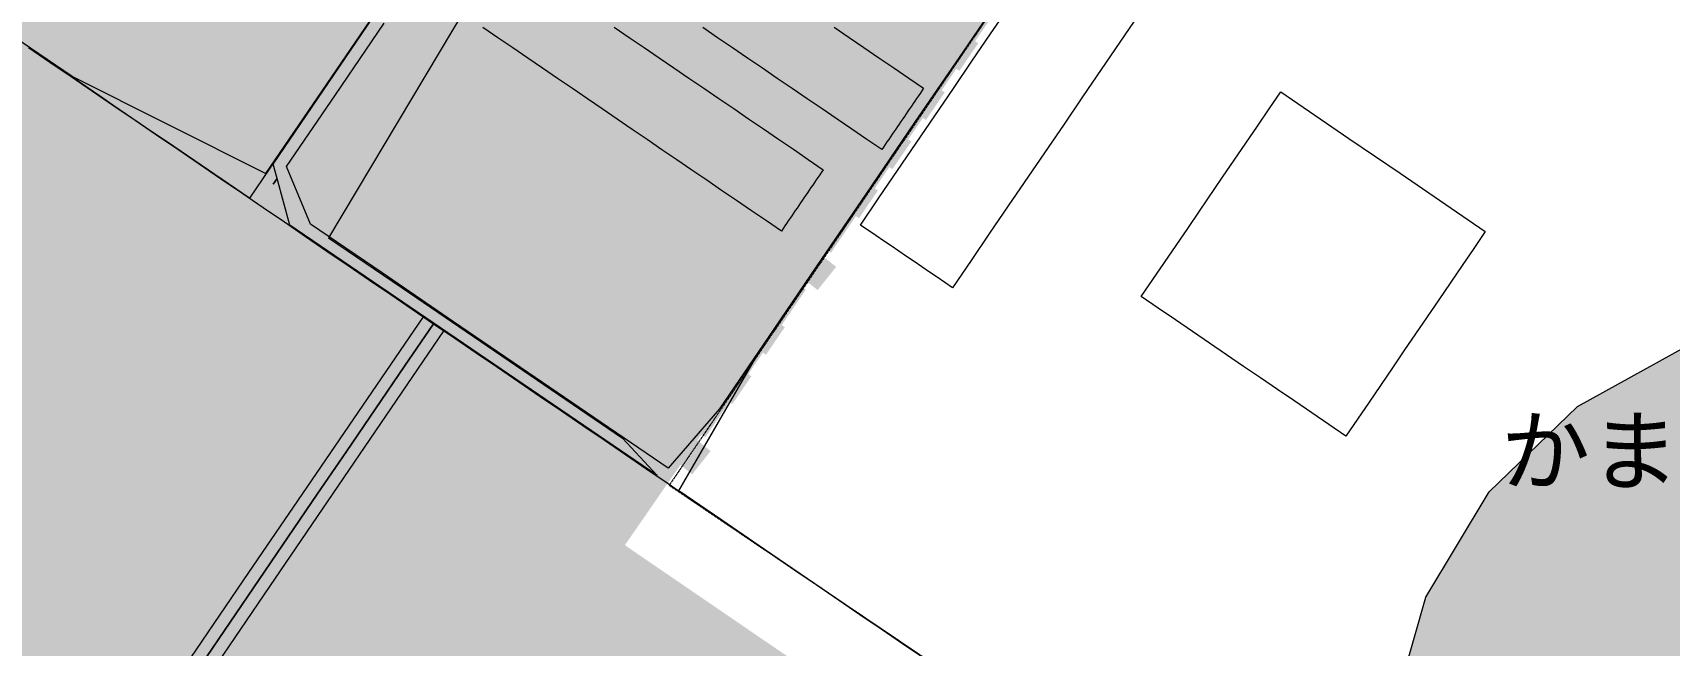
# Model space of a CAD drawing. Header units: millimetres. Extents: x -146962 to 322503, y -183624 to 284367.
# Drawn here: x 69909 to 76518, y 56718 to 59191 of the extents above; entities that cross this region are included whole.
import ezdxf

# ---------------------------------------------------------------- set-up
doc = ezdxf.new("R2010")
doc.units = ezdxf.units.MM
doc.linetypes.add('DASHDOT', pattern=[3.556, 2.54, -0.508, 0, -0.508])
for name, color, linetype, lineweight in [('06_部屋の色', 8, 'Continuous', 0), ('30_敷地・外構', 8, 'Continuous', 9), ('60_部屋名・面積', 7, 'Continuous', 13), ('70_断面の位置', 6, 'DASHDOT', 9)]:
    doc.layers.add(name, color=color, linetype=linetype, lineweight=lineweight)
doc.styles.add('JP', font='NotoSansCJKjp-Regular.otf')

msp = doc.modelspace()

# ---------------------------------------------------------------- hatches: boundary and pattern name
at = {"layer": '06_部屋の色', "true_color": 0xd8d8d4}
msp.add_hatch(color=8, dxfattribs=at).paths.add_polyline_path([(72648.9, 57624.8), (72648.9, 57624.8), (72648.9, 57624.8), (72648.9, 57624.8), (72648.9, 57624.8), (72648.9, 57624.8), (72648.9, 57624.8), (72648.9, 57624.8), (72648.9, 57624.8), (72642.7, 57616.9), (72642.7, 57616.9), (72642.7, 57616.9), (72642.7, 57616.9), (72642.7, 57616.9), (72642.7, 57616.9), (72642.7, 57616.9), (72642.7, 57616.9), (72300.5, 57122.5), (72300.5, 57122.5), (72300.5, 57122.5), (72300.5, 57122.5), (72300.5, 57122.5), (72300.5, 57122.5), (72300.5, 57122.5), (72300.5, 57122.5), (72300.5, 57122.5), (72300.5, 57122.5), (72308.3, 57116.2), (72308.3, 57116.2), (72308.3, 57116.2), (72308.3, 57116.2), (72308.3, 57116.2), (72308.3, 57116.2), (72308.3, 57116.2), (73334.7, 56414.8), (70524.2, 52287), (70524.2, 52287), (70524.2, 52287), (70524.2, 52287), (70524.2, 52287), (70524.2, 52287), (70524.2, 52287), (70524.2, 52287), (70524.2, 52287), (70524.2, 52287), (70518, 52279.2), (70518, 52279.2), (70518, 52279.2), (70518, 52279.2), (70518, 52279.2), (70518, 52279.2), (70518, 52279.2), (73658.4, 50139), (67609.5, 41265.5), (67601.3, 41399.8), (67601.3, 41399.8), (67601.3, 41399.8), (67601.3, 41399.8), (67601.3, 41399.8), (67601.3, 41399.8), (67601.3, 41399.8), (67601.3, 41399.8), (67601.3, 41399.8), (67601.3, 41399.8), (67601.3, 41399.8), (67601.3, 41399.8), (67601.3, 41399.8), (67601.3, 41399.8), (67601.3, 41399.8), (67601.3, 41399.8), (67601.3, 41399.8), (56819, 41402.5), (69831.3, 60492.1), (70000.3, 60383.2), (70000.3, 60383.2), (70000.3, 60383.2), (70000.3, 60383.2), (70000.3, 60383.2), (70000.3, 60383.2), (70000.3, 60383.2), (70000.3, 60383.2), (70000.3, 60383.2), (70000.3, 60383.2), (70000.3, 60383.2), (70000.3, 60383.2), (70000.3, 60383.2), (70000.3, 60383.2), (70000.3, 60383.2), (70000.3, 60383.2), (70000.3, 60383.2), (72330.3, 63794.3), (72369.6, 63699.2), (72369.6, 63699.2), (72369.6, 63699.2), (72369.6, 63699.2), (72446.6, 63522.9), (72446.6, 63522.9), (72446.6, 63522.9), (72446.6, 63522.9), (72503.2, 63401.2), (72503.2, 63401.2), (72503.2, 63401.2), (72503.2, 63401.2), (72594.2, 63226.6), (72594.2, 63226.6), (72594.2, 63226.6), (72594.2, 63226.6), (72657, 63112.7), (72657, 63112.7), (72657, 63112.7), (72657, 63112.7), (72768.4, 62947.5), (72768.4, 62947.5), (72768.4, 62947.5), (72762.1, 62939.7), (72831.1, 62833.7), (72831.1, 62833.7), (72831.1, 62833.7), (72831.1, 62833.7), (72948.7, 62676.3), (72948.7, 62676.3), (72948.7, 62676.3), (72948.7, 62676.3), (73031.8, 62571.9), (73031.8, 62571.9), (73031.8, 62571.9), (73031.8, 62571.9), (73149.3, 62414.5), (73149.3, 62414.5), (73149.3, 62414.5), (73149.3, 62414.5), (73238.6, 62317.9), (73238.6, 62317.9), (73238.6, 62317.9), (73238.6, 62317.9), (73376.5, 62169.9), (73376.5, 62169.9), (73376.5, 62169.9), (73376.5, 62169.9), (73472, 62081.1), (73472, 62081.1), (73472, 62081.1), (73472, 62081.1), (73608.2, 61947.2), (73608.2, 61947.2), (73608.2, 61947.2), (73608.2, 61947.2), (73711.6, 61852.2), (73711.6, 61852.2), (73711.6, 61852.2), (73711.6, 61852.2), (73836.8, 61752.6), (73836.8, 61752.6), (73844.6, 61746.4), (73844.6, 61746.4), (73844.6, 61746.4), (73844.6, 61746.4), (73844.6, 61746.4), (73844.6, 61746.4), (73844.6, 61746.4), (73844.6, 61746.4), (73844.6, 61746.4), (73844.6, 61746.4), (73844.6, 61746.4), (73844.6, 61746.4), (73844.6, 61746.4), (73844.6, 61746.4), (73838.4, 61738.6), (73788.6, 61676), (73782.4, 61668.1), (73782.4, 61668.1), (73782.4, 61668.1), (73782.4, 61668.1), (73782.4, 61668.1), (73782.4, 61668.1), (73782.4, 61668.1), (73782.4, 61668.1), (73782.4, 61668.1), (73782.4, 61668.1), (73782.4, 61668.1), (73782.4, 61668.1), (73782.4, 61668.1), (73782.4, 61668.1), (73790.2, 61661.9), (73790.2, 61661.9), (73790.2, 61661.9), (73790.2, 61661.9), (73790.2, 61661.9), (74849.7, 60857.5)])
at = {"layer": '30_敷地・外構', "true_color": 0xefe9de}
for points in [[(69253.2, 61422.8), (69806.8, 62235.1), (70360.5, 63047.3), (70914.1, 63859.6), (71467.8, 64671.8), (72021.4, 65484.1), (72678.3, 65626.4), (72783.1, 66601.7), (75551.3, 70662.9), (76105, 71475.2), (76658.6, 72287.4), (77256.3, 72866.9), (77575.9, 72220), (77022.3, 71407.7), (76468.7, 70595.5), (75915.1, 69783.2), (74807.9, 68158.7), (74256.4, 67344.9), (73874, 66443.8), (73329.8, 65627.1), (73577.6, 64966.6), (74281, 64322.8), (74170.8, 63495.7), (73617.2, 62683.5), (73063.6, 61871.2), (72509.9, 61058.9), (71956.3, 60246.7), (71402.6, 59434.4), (70849, 58622.2), (70067.5, 59013.6), (69255.2, 59567.3), (68688.2, 58825.5), (67027.3, 56388.8), (66473.7, 55576.5), (65723.4, 55802.5), (65931.4, 56549.3), (66485, 57361.6), (67038.6, 58173.8)], [(74521.5, 63921.4), (74319.2, 63624.6), (74116.9, 63327.8), (73914.6, 63031), (73722.7, 62749.5), (71103.5, 58363.1), (71400.3, 58160.8), (72290.7, 57553.9), (72430.9, 57402.7), (72134.1, 57605), (70947, 58414.2), (70895.5, 58601.6), (70880.3, 58579.3), (70895.4, 58601.9), (70879.5, 58659.9), (71284.1, 59253.4), (71486.4, 59550.2), (71688.7, 59847), (71891, 60143.8), (72295.6, 60737.3), (72497.8, 61034.1), (72700.1, 61330.9), (72902.4, 61627.7), (73104.7, 61924.5), (73307, 62221.2), (73509.3, 62518), (73711.6, 62814.8), (73913.9, 63111.6), (74116.2, 63408.4), (74318.4, 63705.1)], [(73495.1, 62408.5), (73692.1, 62697.5), (73889.1, 62986.5), (74283.1, 63564.6), (74480.1, 63853.6), (74690.8, 63703.1), (74931.7, 63449.9), (75200.7, 63226.6), (75477.5, 63012.8), (76031, 62585), (75834, 62296), (75637, 62007), (75440, 61718), (75243, 61428.9), (75046, 61139.9), (74849, 60850.9), (74652, 60561.9), (74455, 60272.9), (74258, 59983.8), (74061, 59694.8), (73864, 59405.8), (73667, 59116.8), (73470, 58827.8), (73273, 58538.7), (73076, 58249.7), (72879, 57960.7), (72682, 57671.7), (72475.6, 57432.8), (71608.5, 58023.7), (71319.5, 58220.7), (71030.5, 58417.7), (70934.2, 58651.2), (71131.2, 58940.3), (71328.2, 59229.3), (71919.2, 60096.3), (72116.2, 60385.4), (72707.2, 61252.4), (72904.2, 61541.4)]]:
    msp.add_hatch(color=8, dxfattribs=at).paths.add_polyline_path(points)
at = {"layer": '30_敷地・外構', "true_color": 0x8a6a4a}
for points in [[(76031.7, 62586.9), (76033.7, 62585.5), (76035.8, 62584.1), (76037.9, 62582.6), (76039.9, 62581.2), (76042, 62579.8), (76046.1, 62577), (75803.3, 62220.8), (75560.5, 61864.5), (75317.7, 61508.3), (75074.9, 61152), (74346.4, 60083.3), (74103.6, 59727), (73860.8, 59370.8), (73617.9, 59014.6), (73375.1, 58658.3), (73132.3, 58302.1), (73130.2, 58303.5), (73128.2, 58304.9), (73126.1, 58306.3), (73124, 58307.7), (73117.8, 58311.9), (73115.8, 58313.3), (73113.7, 58314.7), (73111.6, 58316.1), (73109.6, 58317.5), (73107.5, 58319), (73350.3, 58675.2), (73593.1, 59031.4), (73836, 59387.7), (74078.8, 59743.9), (74321.6, 60100.2), (74564.4, 60456.4), (74807.3, 60812.7), (75050.1, 61168.9), (75535.7, 61881.4), (75778.5, 62237.7), (76021.4, 62593.9), (76023.4, 62592.5), (76025.5, 62591.1), (76027.6, 62589.7)], [(76031.7, 62586.9), (76033.7, 62585.5), (76035.8, 62584.1), (76037.9, 62582.6), (76039.9, 62581.2), (76042, 62579.8), (76046.1, 62577), (75803.3, 62220.8), (75560.5, 61864.5), (75317.7, 61508.3), (75074.9, 61152), (74346.4, 60083.3), (74103.6, 59727), (73860.8, 59370.8), (73617.9, 59014.6), (73375.1, 58658.3), (73132.3, 58302.1), (73130.2, 58303.5), (73128.2, 58304.9), (73126.1, 58306.3), (73124, 58307.7), (73117.8, 58311.9), (73115.8, 58313.3), (73113.7, 58314.7), (73111.6, 58316.1), (73109.6, 58317.5), (73107.5, 58319), (73350.3, 58675.2), (73593.1, 59031.4), (73836, 59387.7), (74078.8, 59743.9), (74321.6, 60100.2), (74564.4, 60456.4), (74807.3, 60812.7), (75050.1, 61168.9), (75535.7, 61881.4), (75778.5, 62237.7), (76021.4, 62593.9), (76023.4, 62592.5), (76025.5, 62591.1), (76027.6, 62589.7)], [(76031.7, 62586.9), (76033.7, 62585.5), (76035.8, 62584.1), (76037.9, 62582.6), (76039.9, 62581.2), (76042, 62579.8), (76046.1, 62577), (75803.3, 62220.8), (75560.5, 61864.5), (75317.7, 61508.3), (75074.9, 61152), (74346.4, 60083.3), (74103.6, 59727), (73860.8, 59370.8), (73617.9, 59014.6), (73375.1, 58658.3), (73132.3, 58302.1), (73130.2, 58303.5), (73128.2, 58304.9), (73126.1, 58306.3), (73124, 58307.7), (73117.8, 58311.9), (73115.8, 58313.3), (73113.7, 58314.7), (73111.6, 58316.1), (73109.6, 58317.5), (73107.5, 58319), (73350.3, 58675.2), (73593.1, 59031.4), (73836, 59387.7), (74078.8, 59743.9), (74321.6, 60100.2), (74564.4, 60456.4), (74807.3, 60812.7), (75050.1, 61168.9), (75535.7, 61881.4), (75778.5, 62237.7), (76021.4, 62593.9), (76023.4, 62592.5), (76025.5, 62591.1), (76027.6, 62589.7)], [(73672.3, 59167.5), (73671.3, 59168.2), (73670.2, 59168.9), (73669.2, 59169.6), (73688.2, 59197.5), (73694.5, 59206.8), (73707.2, 59225.4), (73713.5, 59234.7), (73745.2, 59281.2), (73746.3, 59280.5), (73747.3, 59279.8), (73748.3, 59279.1), (73749.4, 59278.4), (73751.4, 59277), (73753.5, 59275.6), (73755.6, 59274.2), (73756.6, 59273.5), (73757.6, 59272.7), (73751.3, 59263.5), (73744.9, 59254.2), (73738.6, 59244.9), (73732.3, 59235.6), (73706.9, 59198.4), (73700.6, 59189.1), (73694.3, 59179.8), (73687.9, 59170.5), (73681.6, 59161.2), (73680.6, 59161.9), (73679.5, 59162.6), (73678.5, 59163.3), (73676.4, 59164.7), (73675.4, 59165.4), (73674.4, 59166.1), (73673.3, 59166.8)], [(73642.9, 59042.3), (73640.9, 59043.7), (73639.8, 59044.4), (73638.8, 59045.1), (73645.1, 59054.4), (73651.5, 59063.7), (73657.8, 59073), (73695.8, 59128.8), (73702.2, 59138.1), (73708.5, 59147.4), (73714.8, 59156.7), (73715.9, 59156), (73717.9, 59154.6), (73720, 59153.2), (73722.1, 59151.8), (73724.1, 59150.4), (73726.2, 59148.9), (73727.2, 59148.2), (73701.9, 59111.1), (73695.5, 59101.8), (73689.2, 59092.5), (73682.9, 59083.2), (73676.5, 59073.9), (73651.2, 59036.7), (73649.1, 59038.1), (73648.1, 59038.8), (73647.1, 59039.5), (73645, 59040.9)], [(73537.1, 58969.2), (73535.1, 58970.6), (73534, 58971.3), (73553, 58999.2), (73559.4, 59008.5), (73565.7, 59017.8), (73572, 59027.1), (73578.4, 59036.4), (73610.1, 59082.9), (73611.1, 59082.2), (73613.2, 59080.8), (73614.2, 59080.1), (73615.2, 59079.4), (73616.3, 59078.7), (73617.3, 59078), (73618.3, 59077.2), (73619.3, 59076.5), (73620.4, 59075.8), (73621.4, 59075.1), (73622.4, 59074.4), (73609.8, 59055.8), (73603.4, 59046.5), (73565.4, 58990.8), (73559.1, 58981.5), (73552.7, 58972.2), (73546.4, 58962.9), (73545.4, 58963.6), (73543.3, 58965), (73541.2, 58966.4), (73539.2, 58967.8)], [(73507.7, 58844), (73505.7, 58845.4), (73504.6, 58846.1), (73503.6, 58846.8), (73541.6, 58902.6), (73548, 58911.9), (73579.7, 58958.4), (73580.7, 58957.7), (73582.7, 58956.3), (73584.8, 58954.9), (73586.9, 58953.5), (73587.9, 58952.7), (73588.9, 58952), (73590, 58951.3), (73591, 58950.6), (73592, 58949.9), (73585.7, 58940.6), (73579.4, 58931.3), (73573, 58922), (73566.7, 58912.7), (73547.7, 58884.9), (73541.4, 58875.6), (73535, 58866.3), (73528.7, 58857), (73516, 58838.4), (73513.9, 58839.8), (73511.9, 58841.2), (73510.8, 58841.9), (73509.8, 58842.6), (73508.8, 58843.3)], [(73401.9, 58770.9), (73399.9, 58772.3), (73398.8, 58773), (73411.5, 58791.6), (73417.9, 58800.9), (73443.2, 58838.1), (73449.5, 58847.4), (73455.9, 58856.7), (73462.2, 58866), (73468.5, 58875.3), (73474.9, 58884.6), (73476.9, 58883.2), (73478, 58882.5), (73480, 58881), (73482.1, 58879.6), (73483.1, 58878.9), (73484.2, 58878.2), (73485.2, 58877.5), (73486.2, 58876.8), (73487.3, 58876.1), (73461.9, 58838.9), (73455.6, 58829.6), (73449.3, 58820.3), (73442.9, 58811), (73436.6, 58801.8), (73411.2, 58764.6), (73409.2, 58766), (73407.1, 58767.4), (73405, 58768.8)], [(73371.5, 58646.4), (73369.5, 58647.8), (73368.4, 58648.5), (73374.8, 58657.8), (73381.1, 58667.1), (73393.8, 58685.7), (73400.1, 58695), (73406.5, 58704.3), (73412.8, 58713.6), (73419.1, 58722.9), (73425.5, 58732.2), (73444.5, 58760.1), (73445.5, 58759.4), (73446.5, 58758.7), (73447.6, 58758), (73448.6, 58757.2), (73449.6, 58756.5), (73450.7, 58755.8), (73452.7, 58754.4), (73453.8, 58753.7), (73454.8, 58753), (73455.8, 58752.3), (73456.9, 58751.6), (73380.8, 58640.1), (73378.8, 58641.5), (73377.7, 58642.2), (73376.7, 58642.9), (73375.7, 58643.6), (73373.6, 58645)], [(73267.8, 58571.9), (73266.8, 58572.6), (73265.7, 58573.3), (73264.7, 58574), (73263.7, 58574.7), (73270, 58584), (73276.3, 58593.3), (73282.7, 58602.6), (73289, 58611.9), (73295.4, 58621.2), (73308, 58639.8), (73314.4, 58649.1), (73320.7, 58658.4), (73327, 58667.7), (73333.4, 58677), (73339.7, 58686.3), (73340.7, 58685.5), (73341.8, 58684.8), (73342.8, 58684.1), (73344.9, 58682.7), (73345.9, 58682), (73346.9, 58681.3), (73349, 58679.9), (73350, 58679.2), (73351.1, 58678.5), (73352.1, 58677.8), (73345.8, 58668.5), (73339.4, 58659.2), (73333.1, 58649.9), (73326.8, 58640.6), (73301.4, 58603.4), (73295.1, 58594.1), (73288.7, 58584.8), (73282.4, 58575.5), (73276.1, 58566.3), (73274, 58567.7), (73271.9, 58569.1), (73270.9, 58569.8), (73269.9, 58570.5)], [(73235.3, 58448.8), (73233.3, 58450.2), (73245.9, 58468.8), (73252.3, 58478.1), (73290.3, 58533.9), (73296.6, 58543.2), (73309.3, 58561.8), (73310.3, 58561), (73312.4, 58559.6), (73313.4, 58558.9), (73314.5, 58558.2), (73315.5, 58557.5), (73316.5, 58556.8), (73318.6, 58555.4), (73319.6, 58554.7), (73320.7, 58554), (73321.7, 58553.3), (73277.3, 58488.2), (73271, 58478.9), (73264.7, 58469.6), (73245.7, 58441.8), (73244.6, 58442.5), (73243.6, 58443.2), (73241.5, 58444.6), (73240.5, 58445.3), (73237.4, 58447.4)], [(73130.6, 58375), (73129.5, 58375.7), (73128.5, 58376.4), (73147.5, 58404.3), (73153.8, 58413.6), (73160.2, 58422.9), (73179.2, 58450.8), (73185.5, 58460.1), (73204.5, 58487.9), (73205.6, 58487.2), (73206.6, 58486.5), (73209.7, 58484.4), (73211.8, 58483), (73212.8, 58482.3), (73214.9, 58480.9), (73216.9, 58479.5), (73210.6, 58470.2), (73204.3, 58460.9), (73197.9, 58451.6), (73191.6, 58442.3), (73178.9, 58423.7), (73172.6, 58414.4), (73166.2, 58405.1), (73159.9, 58395.8), (73153.6, 58386.5), (73147.2, 58377.2), (73140.9, 58367.9), (73139.9, 58368.6), (73138.8, 58369.3), (73137.8, 58370.1), (73136.8, 58370.8), (73134.7, 58372.2), (73133.7, 58372.9), (73132.6, 58373.6)]]:
    msp.add_hatch(color=8, dxfattribs=at).paths.add_polyline_path(points)
at = {"layer": '30_敷地・外構'}
for points in [[(73059.5, 58320.3), (73153.4, 58245.6), (73078.7, 58151.7), (72984.8, 58226.4)], [(73008, 58168.5), (73010, 58167.1), (73012.1, 58165.7), (73014.2, 58164.3), (73016.2, 58162.9), (73018.3, 58161.4), (73020.4, 58160), (73022.4, 58158.6), (73024.5, 58157.2), (73028.6, 58154.4), (73030.7, 58153), (72996.9, 58103.4), (72963.1, 58053.9), (72929.4, 58004.3), (72895.6, 57954.8), (72828, 57855.7), (72794.3, 57806.1), (72760.5, 57756.6), (72692.9, 57657.5), (72659.2, 57607.9), (72625.4, 57558.4), (72623.3, 57559.8), (72621.3, 57561.2), (72617.1, 57564), (72615.1, 57565.4), (72610.9, 57568.2), (72608.9, 57569.6), (72606.8, 57571.1), (72604.7, 57572.5), (72602.7, 57573.9), (72600.6, 57575.3), (72634.4, 57624.8), (72668.2, 57674.4), (72701.9, 57723.9), (72735.7, 57773.5), (72769.5, 57823), (72803.3, 57872.6), (72837, 57922.1), (72870.8, 57971.7), (72904.6, 58021.2), (72938.4, 58070.8), (72972.1, 58120.3), (73005.9, 58169.9)], [(73008, 58168.5), (73010, 58167.1), (73012.1, 58165.7), (73014.2, 58164.3), (73016.2, 58162.9), (73018.3, 58161.4), (73020.4, 58160), (73022.4, 58158.6), (73024.5, 58157.2), (73028.6, 58154.4), (73030.7, 58153), (72996.9, 58103.4), (72963.1, 58053.9), (72929.4, 58004.3), (72895.6, 57954.8), (72828, 57855.7), (72794.3, 57806.1), (72760.5, 57756.6), (72692.9, 57657.5), (72659.2, 57607.9), (72625.4, 57558.4), (72623.3, 57559.8), (72621.3, 57561.2), (72617.1, 57564), (72615.1, 57565.4), (72610.9, 57568.2), (72608.9, 57569.6), (72606.8, 57571.1), (72604.7, 57572.5), (72602.7, 57573.9), (72600.6, 57575.3), (72634.4, 57624.8), (72668.2, 57674.4), (72701.9, 57723.9), (72735.7, 57773.5), (72769.5, 57823), (72803.3, 57872.6), (72837, 57922.1), (72870.8, 57971.7), (72904.6, 58021.2), (72938.4, 58070.8), (72972.1, 58120.3), (73005.9, 58169.9)], [(73008, 58168.5), (73010, 58167.1), (73012.1, 58165.7), (73014.2, 58164.3), (73016.2, 58162.9), (73018.3, 58161.4), (73020.4, 58160), (73022.4, 58158.6), (73024.5, 58157.2), (73028.6, 58154.4), (73030.7, 58153), (72996.9, 58103.4), (72963.1, 58053.9), (72929.4, 58004.3), (72895.6, 57954.8), (72828, 57855.7), (72794.3, 57806.1), (72760.5, 57756.6), (72692.9, 57657.5), (72659.2, 57607.9), (72625.4, 57558.4), (72623.3, 57559.8), (72621.3, 57561.2), (72617.1, 57564), (72615.1, 57565.4), (72610.9, 57568.2), (72608.9, 57569.6), (72606.8, 57571.1), (72604.7, 57572.5), (72602.7, 57573.9), (72600.6, 57575.3), (72634.4, 57624.8), (72668.2, 57674.4), (72701.9, 57723.9), (72735.7, 57773.5), (72769.5, 57823), (72803.3, 57872.6), (72837, 57922.1), (72870.8, 57971.7), (72904.6, 58021.2), (72938.4, 58070.8), (72972.1, 58120.3), (73005.9, 58169.9)], [(72892.1, 58020.8), (72891.1, 58021.5), (72890.1, 58022.2), (72889.1, 58022.9), (72888, 58023.6), (72894.4, 58032.9), (72900.7, 58042.2), (72907, 58051.5), (72913.4, 58060.8), (72919.7, 58070.1), (72926, 58079.3), (72932.4, 58088.6), (72938.7, 58097.9), (72964.1, 58135.1), (72965.1, 58134.4), (72967.2, 58133), (72968.2, 58132.3), (72969.2, 58131.6), (72970.2, 58130.9), (72972.3, 58129.5), (72974.4, 58128.1), (72975.4, 58127.4), (72976.4, 58126.7), (72963.8, 58108.1), (72957.4, 58098.8), (72951.1, 58089.5), (72944.8, 58080.2), (72938.4, 58070.9), (72932.1, 58061.6), (72925.8, 58052.3), (72919.4, 58043), (72913.1, 58033.7), (72906.7, 58024.4), (72900.4, 58015.1), (72898.3, 58016.5), (72896.3, 58017.9), (72894.2, 58019.3), (72893.2, 58020.1)], [(72860.7, 57897), (72859.7, 57897.7), (72858.6, 57898.4), (72857.6, 57899.1), (72876.6, 57927), (72883, 57936.3), (72889.3, 57945.5), (72895.6, 57954.8), (72933.6, 58010.6), (72934.7, 58009.9), (72935.7, 58009.2), (72937.8, 58007.8), (72938.8, 58007.1), (72939.8, 58006.4), (72941.9, 58005), (72945, 58002.9), (72946, 58002.2), (72927, 57974.3), (72920.7, 57965), (72914.4, 57955.7), (72908, 57946.4), (72901.7, 57937.1), (72895.4, 57927.8), (72882.7, 57909.2), (72876.3, 57899.9), (72870, 57890.6), (72869, 57891.3), (72867.9, 57892), (72866.9, 57892.7), (72865.9, 57893.4), (72864.8, 57894.1), (72863.8, 57894.8), (72861.7, 57896.3)], [(72755.9, 57823.1), (72754.9, 57823.8), (72753.9, 57824.6), (72752.8, 57825.3), (72765.5, 57843.8), (72771.9, 57853.1), (72809.9, 57908.9), (72816.2, 57918.2), (72828.9, 57936.8), (72829.9, 57936.1), (72832, 57934.7), (72833, 57934), (72834, 57933.3), (72835.1, 57932.6), (72836.1, 57931.9), (72837.1, 57931.2), (72838.2, 57930.5), (72840.2, 57929.1), (72841.3, 57928.4), (72809.6, 57881.9), (72803.3, 57872.6), (72796.9, 57863.3), (72790.6, 57854), (72777.9, 57835.4), (72771.6, 57826.1), (72765.2, 57816.8), (72763.2, 57818.2), (72762.1, 57818.9), (72760.1, 57820.3), (72758, 57821.7)], [(72725.5, 57698.6), (72724.5, 57699.3), (72722.4, 57700.8), (72735.1, 57719.3), (72741.5, 57728.6), (72747.8, 57737.9), (72754.1, 57747.2), (72760.5, 57756.5), (72766.8, 57765.8), (72773.1, 57775.1), (72779.5, 57784.4), (72785.8, 57793.7), (72792.1, 57803), (72798.5, 57812.3), (72799.5, 57811.6), (72801.6, 57810.2), (72802.6, 57809.5), (72804.7, 57808.1), (72805.7, 57807.4), (72806.7, 57806.7), (72807.8, 57806), (72809.8, 57804.6), (72810.9, 57803.9), (72804.5, 57794.6), (72798.2, 57785.3), (72785.5, 57766.7), (72779.2, 57757.4), (72772.9, 57748.1), (72766.5, 57738.8), (72760.2, 57729.5), (72753.8, 57720.2), (72747.5, 57710.9), (72734.8, 57692.3), (72732.8, 57693.7), (72730.7, 57695.1), (72728.6, 57696.5), (72726.6, 57697.9)], [(72620.8, 57624.8), (72618.7, 57626.2), (72617.7, 57626.9), (72630.3, 57645.5), (72636.7, 57654.8), (72643, 57664.1), (72674.7, 57710.6), (72681, 57719.9), (72693.7, 57738.5), (72694.7, 57737.8), (72696.8, 57736.4), (72698.9, 57735), (72700.9, 57733.6), (72703, 57732.2), (72705.1, 57730.8), (72706.1, 57730), (72699.8, 57720.8), (72693.4, 57711.5), (72687.1, 57702.2), (72680.8, 57692.9), (72674.4, 57683.6), (72668.1, 57674.3), (72661.7, 57665), (72655.4, 57655.7), (72649.1, 57646.4), (72642.7, 57637.1), (72636.4, 57627.8), (72630.1, 57618.5), (72629, 57619.2), (72628, 57619.9), (72627, 57620.6), (72625.9, 57621.3), (72624.9, 57622), (72623.9, 57622.7), (72622.8, 57623.4), (72621.8, 57624.1)], [(72552.6, 57576.6), (72646.5, 57501.9), (72571.8, 57408), (72477.9, 57482.7)]]:
    msp.add_hatch(color=7, dxfattribs=at).paths.add_polyline_path(points)
at = {"layer": '30_敷地・外構', "true_color": 0xcfe0b8}
msp.add_hatch(color=8, dxfattribs=at).paths.add_polyline_path([(76581.2, 57921.9), (77062.4, 58041.9), (77558.4, 58033.2), (78035.1, 57896.5), (78460.3, 57641.1), (78804.9, 57284.3), (79045.3, 56850.5), (79165.3, 56369.2), (79156.7, 55873.3), (79019.9, 55396.5), (78764.5, 54971.3), (78407.7, 54626.8), (77973.9, 54386.3), (77492.6, 54266.3), (76996.7, 54275), (76519.9, 54411.7), (76094.7, 54667.2), (75750.2, 55023.9), (75509.7, 55457.8), (75389.7, 55939), (75398.4, 56434.9), (75535.1, 56911.7), (75790.6, 57336.9), (76147.4, 57681.4)])

# ---------------------------------------------------------------- linework, layer by layer
at = {"layer": '30_敷地・外構'}
for points in [[(76468.7, 70595.5), (75915.1, 69783.2), (74807.9, 68158.7), (74256.4, 67344.9), (73874, 66443.8), (73329.8, 65627.1), (73577.6, 64966.6), (74281, 64322.8), (74170.8, 63495.7), (73617.2, 62683.5), (73063.6, 61871.2), (72509.9, 61058.9), (71956.3, 60246.7), (71402.6, 59434.4), (70849, 58622.2), (70067.5, 59013.6), (69255.2, 59567.3), (68688.2, 58825.5), (67027.3, 56388.8)], [(73722.7, 62749.5), (71103.5, 58363.1), (71400.3, 58160.8), (72290.7, 57553.9), (72430.9, 57402.7), (72134.1, 57605), (70947, 58414.2), (70895.5, 58601.6), (70880.3, 58579.3), (70895.4, 58601.9), (70879.5, 58659.9), (71284.1, 59253.4)], [(73558.4, 56631.8), (73384.9, 56750), (73211.5, 56868.2), (73038.1, 56986.4), (72864.6, 57104.6), (72691.2, 57222.9), (72517.7, 57341.1), (72848.1, 57911.8), (73329.7, 58618.3), (73811.2, 59324.8), (74292.8, 60031.3), (74774.3, 60737.7), (75255.9, 61444.2), (75737.4, 62150.7), (76201.7, 62455.7), (76638.4, 62118.2), (77075.2, 61780.7), (77511.9, 61443.2), (77948.6, 61105.8), (78385.3, 60768.3), (78822, 60430.8), (79258.7, 60093.3)], [(73864, 59405.8), (73667, 59116.8), (73470, 58827.8), (73273, 58538.7), (73076, 58249.7), (72879, 57960.7), (72682, 57671.7), (72475.6, 57432.8), (71608.5, 58023.7), (71319.5, 58220.7), (71030.5, 58417.7), (70934.2, 58651.2), (71131.2, 58940.3), (71328.2, 59229.3)], [(73626.7, 58965.3), (73701.8, 59075.4), (73776.9, 59185.6), (73852, 59295.8)], [(71269.6, 59235.6), (71107.6, 58998.1), (70945.7, 58760.5), (70783.8, 58523), (70728.7, 58560.5), (70673.6, 58598), (70618.5, 58635.6), (70563.4, 58673.1), (70508.4, 58710.7), (70453.3, 58748.2), (70398.2, 58785.8), (70343.1, 58823.3), (70288, 58860.9), (70232.9, 58898.4), (70177.8, 58936), (70122.7, 58973.5), (70067.7, 59011.1), (70012.6, 59048.6), (69957.5, 59086.2), (69902.4, 59123.7)], [(74374, 59262.7), (74223.8, 59042.3), (74148.7, 58932.2), (74073.6, 58822), (73848.3, 58491.5), (73773.3, 58381.3), (73698.2, 58271.1), (73623.1, 58160.9), (73592.1, 58182.1), (73561.1, 58203.2), (73530.1, 58224.3), (73499.1, 58245.4), (73468.1, 58266.5), (73437.1, 58287.7), (73406.2, 58308.8), (73375.2, 58329.9), (73344.2, 58351), (73313.2, 58372.1), (73251.2, 58414.4), (73326.3, 58524.6), (73401.4, 58634.7), (73626.7, 58965.3)], [(72257.4, 59212.8), (72317.7, 59171.7), (72377.9, 59130.6), (72438.2, 59089.6), (72498.4, 59048.5), (72558.7, 59007.4), (72619, 58966.4), (72679.2, 58925.3), (72739.5, 58884.2), (72799.7, 58843.2), (72860, 58802.1), (72920.2, 58761), (72980.5, 58720), (73040.7, 58678.9), (73101, 58637.8), (73093.9, 58627.5), (73086.9, 58617.2), (73079.8, 58606.8), (73072.8, 58596.5), (73065.8, 58586.2), (73058.7, 58575.9), (73051.7, 58565.5), (73044.6, 58555.2), (73037.6, 58544.9), (73030.6, 58534.5), (73023.5, 58524.2), (73016.5, 58513.9), (73009.4, 58503.6), (73002.4, 58493.2), (72995.4, 58482.9), (72988.3, 58472.6), (72981.3, 58462.2), (72974.2, 58451.9), (72967.2, 58441.6), (72960.2, 58431.2), (72953.1, 58420.9), (72946.1, 58410.6), (72939, 58400.3), (72932, 58389.9), (72871.7, 58431), (72811.5, 58472.1), (72751.2, 58513.1), (72691, 58554.2), (72630.7, 58595.3), (72570.5, 58636.3), (72510.2, 58677.4), (72450, 58718.5), (72389.7, 58759.5), (72329.5, 58800.6), (72269.2, 58841.7), (72209, 58882.8), (72148.7, 58923.8), (72088.5, 58964.9), (72028.2, 59006), (71968, 59047), (71907.7, 59088.1), (71847.5, 59129.2), (71787.2, 59170.2), (71727, 59211.3)], [(73145, 59212.9), (73205.3, 59171.8), (73265.5, 59130.8), (73325.8, 59089.7), (73386, 59048.6), (73446.3, 59007.6), (73506.5, 58966.5), (73499.5, 58956.2), (73492.4, 58945.8), (73485.4, 58935.5), (73478.4, 58925.2), (73471.3, 58914.9), (73464.3, 58904.5), (73457.2, 58894.2), (73450.2, 58883.9), (73443.2, 58873.5), (73436.1, 58863.2), (73429.1, 58852.9), (73422, 58842.6), (73415, 58832.2), (73408, 58821.9), (73400.9, 58811.6), (73393.9, 58801.2), (73386.8, 58790.9), (73379.8, 58780.6), (73372.8, 58770.2), (73365.7, 58759.9), (73358.7, 58749.6), (73351.6, 58739.3), (73344.6, 58728.9), (73337.6, 58718.6), (73277.3, 58759.7), (73217.1, 58800.7), (73156.8, 58841.8), (73096.5, 58882.9), (73036.3, 58923.9), (72976, 58965), (72915.8, 59006.1), (72855.5, 59047.1), (72795.3, 59088.2), (72735, 59129.3), (72674.8, 59170.4), (72614.5, 59211.4)], [(69892.1, 59130.8), (69978.1, 59072.1), (70064.2, 59013.4), (70150.3, 58954.8), (70236.4, 58896.1), (70322.4, 58837.4), (70408.5, 58778.7), (70494.6, 58720.1), (70580.7, 58661.4), (70666.7, 58602.7), (70752.8, 58544.1), (70838.9, 58485.4), (70925, 58426.7), (71011, 58368.1), (71097.1, 58309.4), (71183.2, 58250.7), (71269.2, 58192.1), (71355.3, 58133.4), (71441.4, 58074.7), (71527.5, 58016.1), (71410.1, 57843.9), (71292.8, 57671.8), (71175.5, 57499.6), (71058.1, 57327.5), (70940.8, 57155.3), (70823.4, 56983.2), (70706.1, 56811), (70588.8, 56638.9)], [(74714, 58607.4), (74760.9, 58676.2), (74807.9, 58745.1), (74854.8, 58814), (74901.7, 58882.8), (74948.7, 58951.7), (75017.5, 58904.7), (75086.4, 58857.8), (75155.2, 58810.9), (75224.1, 58763.9), (75430.7, 58623.1), (75499.5, 58576.2), (75568.4, 58529.3), (75637.3, 58482.3), (75706.1, 58435.4), (75775, 58388.5), (75728, 58319.6), (75681.1, 58250.7), (75587.2, 58113), (75540.3, 58044.2), (75446.4, 57906.4), (75399.5, 57837.6), (75305.6, 57699.9), (75258.7, 57631), (75211.8, 57562.2), (75142.9, 57609.1), (75074, 57656), (75005.2, 57703), (74936.3, 57749.9), (74867.5, 57796.8), (74798.6, 57843.8), (74729.7, 57890.7), (74660.9, 57937.6), (74592, 57984.6), (74523.2, 58031.5), (74454.3, 58078.4), (74385.4, 58125.4), (74432.4, 58194.2), (74479.3, 58263.1), (74526.3, 58332), (74573.2, 58400.8), (74620.1, 58469.7), (74714, 58607.4)], [(70312.8, 56322.7), (70782.1, 57011.3), (71016.8, 57355.6), (71486.2, 58044.2), (71534.4, 58011.4)], [(70588.8, 56638.9), (70706.1, 56811), (70823.4, 56983.2), (70940.8, 57155.3), (71058.1, 57327.5), (71175.5, 57499.6), (71292.8, 57671.8), (71410.1, 57843.9), (71527.5, 58016.1), (71613.5, 57957.4), (71699.6, 57898.7), (71785.7, 57840), (71871.8, 57781.4), (71957.8, 57722.7), (72043.9, 57664), (72130, 57605.4), (72216.1, 57546.7), (72302.1, 57488), (72388.2, 57429.4), (72474.3, 57370.7), (72560.4, 57312), (72646.4, 57253.4), (72732.5, 57194.7), (72818.6, 57136), (72904.6, 57077.4), (72990.7, 57018.7), (73076.8, 56960), (73162.9, 56901.3), (73248.9, 56842.7), (73335, 56784), (73421.1, 56725.3), (73507.2, 56666.7)], [(71534.4, 58011.4), (71541.2, 58006.7), (71568.8, 57987.9), (70864.8, 56955), (70630.1, 56610.7)], [(75398.4, 56434.9), (75535.1, 56911.7), (75790.6, 57336.9), (76147.4, 57681.4), (76581.2, 57921.9)]]:
    msp.add_lwpolyline(points, dxfattribs=at)
at = {"layer": '70_断面の位置'}
msp.add_lwpolyline([(76033.4, 62586.5), (72479.4, 57363.5), (73759.3, 56498.7), (70942.5, 52363.2), (74082.9, 50223), (67601.7, 40709.5), (67528.5, 32232.1)], dxfattribs=at)

# ---------------------------------------------------------------- texts
at = {"layer": '60_部屋名・面積', "insert": (76378.7, 57494.6), "char_height": 264.6, "attachment_point": 5, "style": 'JP'}
msp.add_mtext('かまど', dxfattribs=at)

doc.saveas('drawing.dxf')
